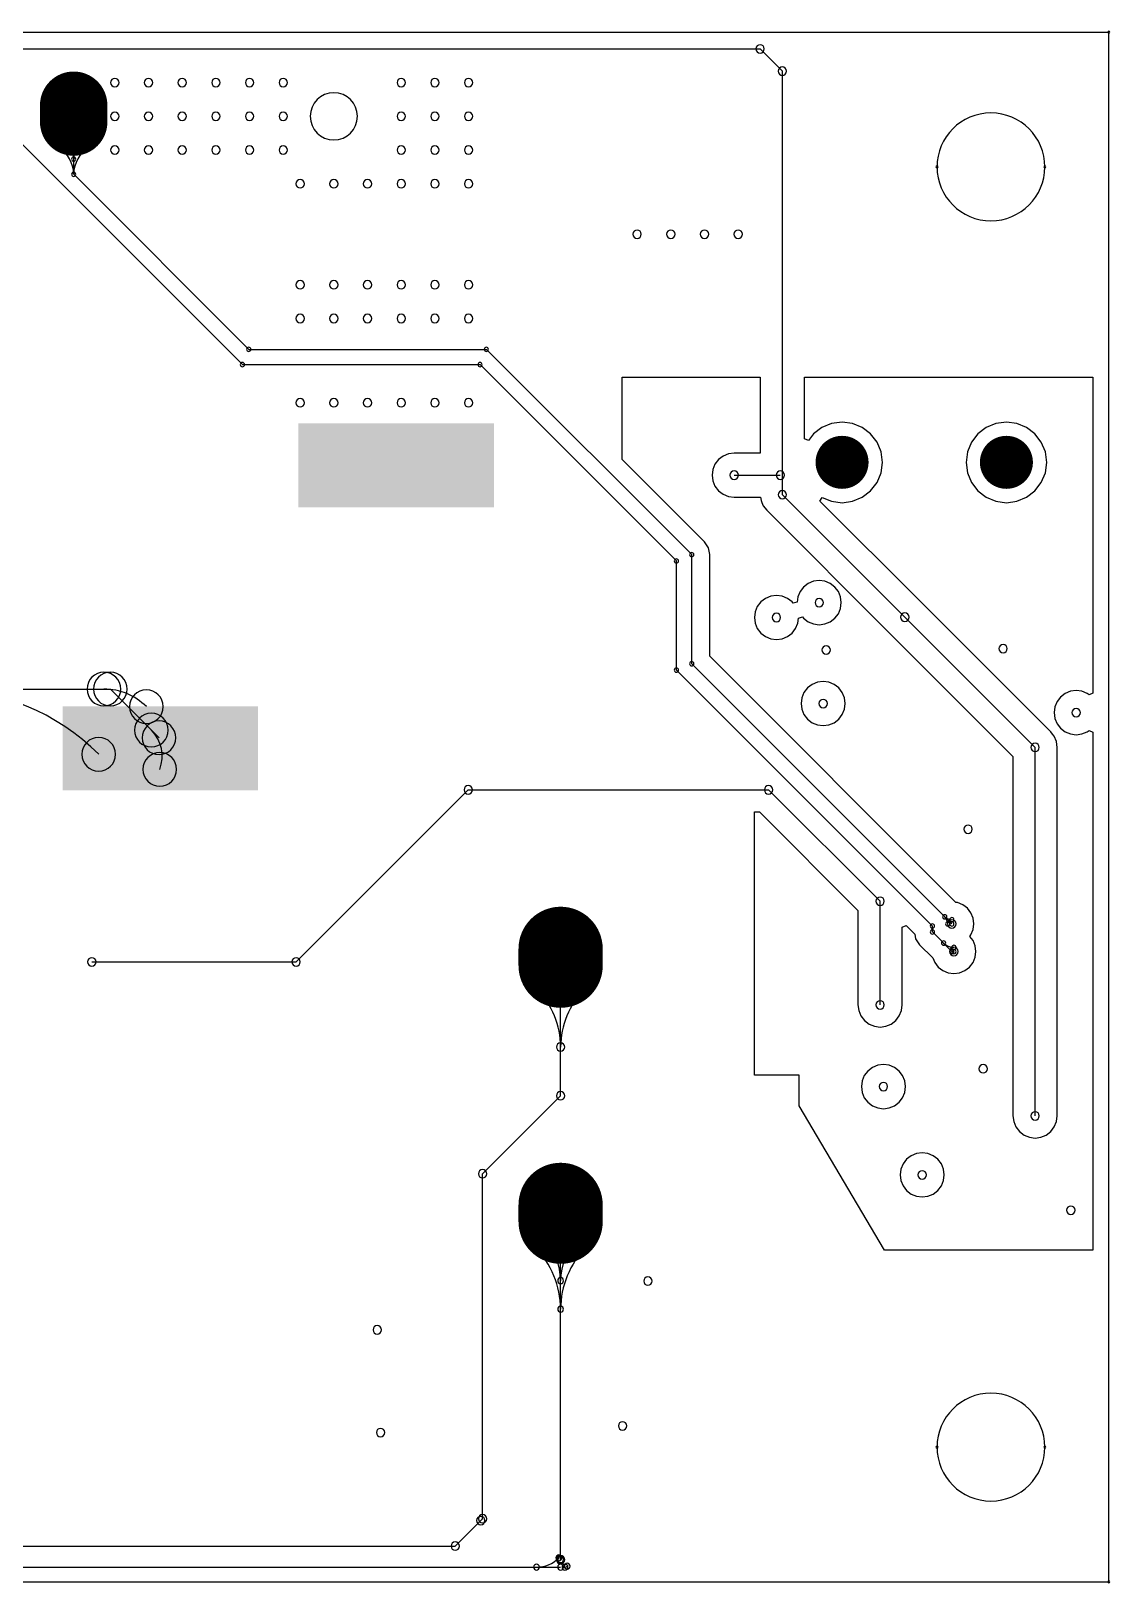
# Model space of a CAD drawing. Header units: inches. Extents: x 32166 to 66782, y 2386 to 7162.
# Drawn here: x 66750.39 to 66782.41, y 7116.21 to 7162.27 of the extents above; entities that cross this region are included whole.
import ezdxf

# ---------------------------------------------------------------- set-up
doc = ezdxf.new("R2010")
doc.units = ezdxf.units.IN
doc.header["$LTSCALE"] = 0.64311
doc.header["$MEASUREMENT"] = 0
for name, color, linetype in [('KEEPOUTLAYER', 6, 'CONTINUOUS'), ('MIDLAYER2', 76, 'CONTINUOUS'), ('MULTILAYER', 9, 'CONTINUOUS')]:
    doc.layers.add(name, color=color, linetype=linetype)

msp = doc.modelspace()

# ---------------------------------------------------------------- linework, layer by layer
at = {"layer": 'KEEPOUTLAYER'}
for p, q in [((66447.374, 7162.24), (66782.374, 7162.24)), ((66782.374, 7116.24), (66782.374, 7162.24)), ((66447.374, 7116.24), (66782.374, 7116.24))]:
    msp.add_line(p, q, dxfattribs=at)
for centre, radius, start, end in [((66782.374, 7162.24), 0.0318, 0, 180), ((66782.374, 7162.24), 0.0318, 180, 0), ((66782.374, 7162.24), 0.025, 0, 180), ((66782.374, 7162.24), 0.025, 180, 0), ((66778.874, 7158.24), 1.6, 0, 180), ((66777.274, 7158.24), 0.0318, 0, 180), ((66777.274, 7158.24), 0.0318, 180, 0), ((66778.874, 7158.24), 1.6, 180, 0), ((66780.474, 7158.24), 0.0318, 0, 180), ((66780.474, 7158.24), 0.0318, 180, 0), ((66778.874, 7120.24), 1.6, 0, 180), ((66777.274, 7120.24), 0.0318, 0, 180), ((66777.274, 7120.24), 0.0318, 180, 0), ((66778.874, 7120.24), 1.6, 180, 0), ((66780.474, 7120.24), 0.0318, 0, 180), ((66780.474, 7120.24), 0.0318, 180, 0), ((66782.374, 7116.24), 0.0318, 0, 180), ((66782.374, 7116.24), 0.0318, 0, 180), ((66782.374, 7116.24), 0.0318, 180, 0), ((66782.374, 7116.24), 0.0318, 180, 0)]:
    msp.add_arc(centre, radius, start, end, dxfattribs=at)
at = {"layer": 'MIDLAYER2'}
for p, q in [((66716.154, 7161.74), (66772.024, 7161.74)), ((66772.024, 7161.74), (66772.684, 7161.08)), ((66772.684, 7148.51), (66772.684, 7161.08)), ((66749.212, 7159.82), (66756.662, 7152.37)), ((66751.654, 7158.02), (66751.654, 7159.82)), ((66751.654, 7158.02), (66756.85, 7152.824)), ((66756.85, 7152.824), (66763.9, 7152.824)), ((66763.9, 7152.824), (66769.994, 7146.73)), ((66756.662, 7152.37), (66763.712, 7152.37)), ((66763.712, 7152.37), (66769.54, 7146.542)), ((66767.934, 7149.55), (66767.934, 7152)), ((66767.934, 7152), (66772.028, 7152)), ((66772.028, 7152), (66772.028, 7149.745)), ((66773.339, 7150.163), (66773.339, 7152)), ((66773.339, 7152), (66781.901, 7152)), ((66781.901, 7152), (66781.901, 7142.621)), ((66773.857, 7150.507), (66773.609, 7150.317)), ((66774.145, 7150.627), (66773.857, 7150.507)), ((66774.455, 7150.667), (66774.145, 7150.627)), ((66774.765, 7150.627), (66774.455, 7150.667)), ((66775.054, 7150.507), (66774.765, 7150.627)), ((66775.302, 7150.317), (66775.054, 7150.507)), ((66778.733, 7150.507), (66778.485, 7150.317)), ((66779.022, 7150.627), (66778.733, 7150.507)), ((66779.332, 7150.667), (66779.022, 7150.627)), ((66779.642, 7150.627), (66779.332, 7150.667)), ((66779.931, 7150.507), (66779.642, 7150.627)), ((66780.179, 7150.317), (66779.931, 7150.507)), ((66773.46, 7150.123), (66773.339, 7150.163)), ((66773.609, 7150.317), (66773.46, 7150.123)), ((66775.493, 7150.069), (66775.302, 7150.317)), ((66775.612, 7149.78), (66775.493, 7150.069)), ((66778.295, 7150.069), (66778.175, 7149.78)), ((66778.485, 7150.317), (66778.295, 7150.069)), ((66780.369, 7150.069), (66780.179, 7150.317)), ((66780.489, 7149.78), (66780.369, 7150.069)), ((66770.374, 7147.11), (66767.934, 7149.55)), ((66770.79, 7149.553), (66770.685, 7149.418)), ((66770.925, 7149.658), (66770.79, 7149.553)), ((66771.084, 7149.723), (66770.925, 7149.658)), ((66771.253, 7149.745), (66771.084, 7149.723)), ((66772.028, 7149.745), (66771.253, 7149.745)), ((66775.653, 7149.47), (66775.612, 7149.78)), ((66778.175, 7149.78), (66778.135, 7149.47)), ((66780.53, 7149.47), (66780.489, 7149.78)), ((66770.62, 7149.26), (66770.598, 7149.09)), ((66770.598, 7149.09), (66770.62, 7148.92)), ((66770.685, 7149.418), (66770.62, 7149.26)), ((66771.253, 7149.09), (66772.624, 7149.09)), ((66775.493, 7148.871), (66775.612, 7149.16)), ((66775.612, 7149.16), (66775.653, 7149.47)), ((66778.135, 7149.47), (66778.175, 7149.16)), ((66778.175, 7149.16), (66778.295, 7148.871)), ((66780.369, 7148.871), (66780.489, 7149.16)), ((66780.489, 7149.16), (66780.53, 7149.47)), ((66770.62, 7148.92), (66770.685, 7148.762)), ((66770.685, 7148.762), (66770.79, 7148.626)), ((66770.79, 7148.626), (66770.925, 7148.522)), ((66775.054, 7148.433), (66775.302, 7148.623)), ((66775.302, 7148.623), (66775.493, 7148.871)), ((66778.295, 7148.871), (66778.485, 7148.623)), ((66778.485, 7148.623), (66778.733, 7148.433)), ((66779.931, 7148.433), (66780.179, 7148.623)), ((66780.179, 7148.623), (66780.369, 7148.871)), ((66770.925, 7148.522), (66771.084, 7148.457)), ((66771.084, 7148.457), (66771.253, 7148.434)), ((66771.253, 7148.434), (66772.038, 7148.434)), ((66772.038, 7148.434), (66772.051, 7148.34)), ((66772.051, 7148.34), (66772.078, 7148.275)), ((66772.078, 7148.275), (66772.116, 7148.182)), ((66772.116, 7148.182), (66772.22, 7148.046)), ((66772.684, 7148.51), (66776.319, 7144.875)), ((66773.799, 7148.322), (66773.87, 7148.427)), ((66776.782, 7145.338), (66773.799, 7148.322)), ((66773.87, 7148.427), (66774.145, 7148.313)), ((66774.145, 7148.313), (66774.455, 7148.272)), ((66774.455, 7148.272), (66774.765, 7148.313)), ((66774.765, 7148.313), (66775.054, 7148.433)), ((66778.733, 7148.433), (66779.022, 7148.313)), ((66779.022, 7148.313), (66779.332, 7148.272)), ((66779.332, 7148.272), (66779.642, 7148.313)), ((66779.642, 7148.313), (66779.931, 7148.433)), ((66772.22, 7148.046), (66775.855, 7144.411)), ((66770.49, 7146.935), (66770.374, 7147.11)), ((66770.531, 7146.73), (66770.49, 7146.935)), ((66769.54, 7143.302), (66769.54, 7146.542)), ((66769.994, 7143.49), (66769.994, 7146.73)), ((66770.531, 7143.712), (66770.531, 7146.73)), ((66773.451, 7145.873), (66773.315, 7145.768)), ((66773.609, 7145.938), (66773.451, 7145.873)), ((66773.779, 7145.96), (66773.609, 7145.938)), ((66773.949, 7145.938), (66773.779, 7145.96)), ((66774.107, 7145.873), (66773.949, 7145.938)), ((66774.242, 7145.768), (66774.107, 7145.873)), ((66772.181, 7145.433), (66772.045, 7145.328)), ((66772.339, 7145.498), (66772.181, 7145.433)), ((66772.509, 7145.52), (66772.339, 7145.498)), ((66772.679, 7145.498), (66772.509, 7145.52)), ((66772.837, 7145.433), (66772.679, 7145.498)), ((66772.972, 7145.328), (66772.837, 7145.433)), ((66773.146, 7145.475), (66773.125, 7145.322)), ((66773.211, 7145.633), (66773.146, 7145.475)), ((66773.315, 7145.768), (66773.211, 7145.633)), ((66774.347, 7145.633), (66774.242, 7145.768)), ((66774.412, 7145.475), (66774.347, 7145.633)), ((66774.434, 7145.305), (66774.412, 7145.475)), ((66771.876, 7145.035), (66771.853, 7144.865)), ((66771.941, 7145.193), (66771.876, 7145.035)), ((66772.045, 7145.328), (66771.941, 7145.193)), ((66773.003, 7145.289), (66772.972, 7145.328)), ((66773.004, 7145.289), (66773.003, 7145.289)), ((66773.125, 7145.322), (66773.004, 7145.289)), ((66774.242, 7144.841), (66774.347, 7144.977)), ((66774.347, 7144.977), (66774.412, 7145.135)), ((66774.412, 7145.135), (66774.434, 7145.305)), ((66780.647, 7141.473), (66776.782, 7145.338)), ((66776.782, 7145.338), (66776.782, 7145.338)), ((66771.853, 7144.865), (66771.876, 7144.695)), ((66771.876, 7144.695), (66771.941, 7144.537)), ((66771.941, 7144.537), (66772.045, 7144.401)), ((66772.972, 7144.401), (66773.077, 7144.537)), ((66773.077, 7144.537), (66773.142, 7144.695)), ((66773.142, 7144.695), (66773.162, 7144.848)), ((66773.162, 7144.848), (66773.284, 7144.881)), ((66773.284, 7144.881), (66773.285, 7144.881)), ((66773.285, 7144.881), (66773.315, 7144.841)), ((66773.315, 7144.841), (66773.451, 7144.737)), ((66773.451, 7144.737), (66773.609, 7144.672)), ((66773.609, 7144.672), (66773.779, 7144.649)), ((66773.779, 7144.649), (66773.949, 7144.672)), ((66773.949, 7144.672), (66774.107, 7144.737)), ((66774.107, 7144.737), (66774.242, 7144.841)), ((66776.319, 7144.875), (66780.184, 7141.01)), ((66772.045, 7144.401), (66772.181, 7144.297)), ((66772.181, 7144.297), (66772.339, 7144.232)), ((66772.339, 7144.232), (66772.509, 7144.209)), ((66772.509, 7144.209), (66772.679, 7144.232)), ((66772.679, 7144.232), (66772.837, 7144.297)), ((66772.837, 7144.297), (66772.972, 7144.401)), ((66775.855, 7144.411), (66775.855, 7144.411)), ((66775.855, 7144.411), (66779.528, 7140.738)), ((66777.834, 7136.41), (66770.531, 7143.712)), ((66769.54, 7143.302), (66777.137, 7135.705)), ((66769.994, 7143.49), (66777.714, 7135.77)), ((66743.874, 7142.74), (66752.742, 7142.74)), ((66752.742, 7142.74), (66754.186, 7141.295)), ((66773.326, 7142.638), (66773.261, 7142.48)), ((66773.43, 7142.773), (66773.326, 7142.638)), ((66773.566, 7142.878), (66773.43, 7142.773)), ((66773.724, 7142.943), (66773.566, 7142.878)), ((66773.894, 7142.965), (66773.724, 7142.943)), ((66774.064, 7142.943), (66773.894, 7142.965)), ((66774.222, 7142.878), (66774.064, 7142.943)), ((66774.357, 7142.773), (66774.222, 7142.878)), ((66774.462, 7142.638), (66774.357, 7142.773)), ((66774.527, 7142.48), (66774.462, 7142.638)), ((66781.234, 7142.673), (66781.076, 7142.608)), ((66781.404, 7142.695), (66781.234, 7142.673)), ((66781.574, 7142.673), (66781.404, 7142.695)), ((66781.732, 7142.608), (66781.574, 7142.673)), ((66781.901, 7142.621), (66781.787, 7142.565)), ((66773.261, 7142.48), (66773.238, 7142.31)), ((66773.238, 7142.31), (66773.261, 7142.14)), ((66774.549, 7142.31), (66774.527, 7142.48)), ((66774.527, 7142.14), (66774.549, 7142.31)), ((66780.771, 7142.21), (66780.748, 7142.04)), ((66780.836, 7142.368), (66780.771, 7142.21)), ((66780.94, 7142.503), (66780.836, 7142.368)), ((66781.076, 7142.608), (66780.94, 7142.503)), ((66781.787, 7142.565), (66781.732, 7142.608)), ((66773.261, 7142.14), (66773.326, 7141.982)), ((66773.326, 7141.982), (66773.43, 7141.846)), ((66773.43, 7141.846), (66773.566, 7141.742)), ((66773.566, 7141.742), (66773.724, 7141.677)), ((66774.064, 7141.677), (66774.222, 7141.742)), ((66774.222, 7141.742), (66774.357, 7141.846)), ((66774.357, 7141.846), (66774.462, 7141.982)), ((66774.462, 7141.982), (66774.527, 7142.14)), ((66780.748, 7142.04), (66780.771, 7141.87)), ((66780.771, 7141.87), (66780.836, 7141.712)), ((66780.836, 7141.712), (66780.94, 7141.576)), ((66773.724, 7141.677), (66773.894, 7141.654)), ((66773.894, 7141.654), (66774.064, 7141.677)), ((66780.7, 7141.406), (66780.647, 7141.473)), ((66780.752, 7141.338), (66780.7, 7141.406)), ((66780.817, 7141.18), (66780.752, 7141.338)), ((66780.94, 7141.576), (66781.076, 7141.472)), ((66781.076, 7141.472), (66781.234, 7141.407)), ((66781.234, 7141.407), (66781.404, 7141.384)), ((66781.404, 7141.384), (66781.574, 7141.407)), ((66781.574, 7141.407), (66781.732, 7141.472)), ((66781.732, 7141.472), (66781.787, 7141.515)), ((66781.787, 7141.515), (66781.901, 7141.459)), ((66781.901, 7141.459), (66781.901, 7126.09)), ((66780.184, 7130.07), (66780.184, 7141.01)), ((66780.839, 7141.01), (66780.817, 7141.18)), ((66780.839, 7130.07), (66780.839, 7141.01)), ((66779.528, 7140.738), (66779.528, 7130.07)), ((66758.254, 7134.64), (66763.364, 7139.75)), ((66763.364, 7139.75), (66772.276, 7139.75)), ((66772.276, 7139.75), (66775.584, 7136.442)), ((66771.854, 7131.28), (66771.854, 7139.094)), ((66771.854, 7139.094), (66772.004, 7139.094)), ((66772.004, 7139.094), (66774.928, 7136.17)), ((66774.928, 7136.17), (66774.928, 7133.364)), ((66775.584, 7133.364), (66775.584, 7136.442)), ((66777.884, 7136.403), (66777.834, 7136.41)), ((66778.042, 7136.338), (66777.884, 7136.403)), ((66778.177, 7136.233), (66778.042, 7136.338)), ((66778.282, 7136.098), (66778.177, 7136.233)), ((66776.239, 7135.676), (66776.357, 7135.725)), ((66776.357, 7135.725), (66776.612, 7135.47)), ((66778.347, 7135.94), (66778.282, 7136.098)), ((66778.369, 7135.77), (66778.347, 7135.94)), ((66778.347, 7135.6), (66778.369, 7135.77)), ((66776.239, 7133.364), (66776.239, 7135.676)), ((66776.612, 7135.47), (66776.64, 7135.325)), ((66776.64, 7135.325), (66776.757, 7135.151)), ((66777.137, 7135.531), (66777.137, 7135.705)), ((66777.137, 7135.531), (66777.718, 7134.95)), ((66778.249, 7135.399), (66778.282, 7135.442)), ((66778.342, 7135.278), (66778.249, 7135.399)), ((66778.282, 7135.442), (66778.347, 7135.6)), ((66778.407, 7135.12), (66778.342, 7135.278)), ((66776.757, 7135.151), (66777.15, 7134.758)), ((66777.718, 7134.95), (66777.774, 7134.95)), ((66778.429, 7134.95), (66778.407, 7135.12)), ((66778.407, 7134.78), (66778.429, 7134.95)), ((66752.194, 7134.64), (66758.254, 7134.64)), ((66766.104, 7130.67), (66766.104, 7134.78)), ((66777.15, 7134.758), (66777.206, 7134.622)), ((66777.206, 7134.622), (66777.31, 7134.486)), ((66777.31, 7134.486), (66777.446, 7134.382)), ((66777.446, 7134.382), (66777.604, 7134.317)), ((66777.944, 7134.317), (66778.102, 7134.382)), ((66778.102, 7134.382), (66778.237, 7134.486)), ((66778.237, 7134.486), (66778.342, 7134.622)), ((66778.342, 7134.622), (66778.407, 7134.78)), ((66777.604, 7134.317), (66777.774, 7134.294)), ((66777.774, 7134.294), (66777.944, 7134.317)), ((66774.928, 7133.364), (66774.951, 7133.195)), ((66774.951, 7133.195), (66775.016, 7133.037)), ((66775.016, 7133.037), (66775.12, 7132.901)), ((66776.047, 7132.901), (66776.152, 7133.037)), ((66776.152, 7133.037), (66776.217, 7133.195)), ((66776.217, 7133.195), (66776.239, 7133.364)), ((66775.12, 7132.901), (66775.12, 7132.901)), ((66775.12, 7132.901), (66775.12, 7132.901)), ((66775.12, 7132.901), (66775.12, 7132.901)), ((66775.12, 7132.901), (66775.12, 7132.901)), ((66775.12, 7132.901), (66775.12, 7132.901)), ((66775.12, 7132.901), (66775.12, 7132.901)), ((66775.12, 7132.901), (66775.12, 7132.901)), ((66775.12, 7132.901), (66775.12, 7132.901)), ((66775.12, 7132.901), (66775.12, 7132.901)), ((66775.12, 7132.901), (66775.12, 7132.901)), ((66775.12, 7132.901), (66775.12, 7132.901)), ((66775.12, 7132.901), (66775.256, 7132.797)), ((66775.256, 7132.797), (66775.414, 7132.731)), ((66775.414, 7132.731), (66775.584, 7132.709)), ((66775.584, 7132.709), (66775.754, 7132.731)), ((66775.754, 7132.731), (66775.912, 7132.797)), ((66775.754, 7132.731), (66775.754, 7132.731)), ((66775.754, 7132.731), (66775.754, 7132.731)), ((66775.912, 7132.797), (66776.047, 7132.901)), ((66776.047, 7132.901), (66776.047, 7132.901)), ((66776.047, 7132.901), (66776.047, 7132.901)), ((66775.514, 7131.573), (66775.356, 7131.508)), ((66775.684, 7131.595), (66775.514, 7131.573)), ((66775.854, 7131.573), (66775.684, 7131.595)), ((66776.012, 7131.508), (66775.854, 7131.573)), ((66773.184, 7131.28), (66771.854, 7131.28)), ((66773.184, 7130.37), (66773.184, 7131.28)), ((66775.051, 7131.11), (66775.028, 7130.94)), ((66775.116, 7131.268), (66775.051, 7131.11)), ((66775.22, 7131.403), (66775.116, 7131.268)), ((66775.356, 7131.508), (66775.22, 7131.403)), ((66776.147, 7131.403), (66776.012, 7131.508)), ((66776.252, 7131.268), (66776.147, 7131.403)), ((66776.317, 7131.11), (66776.252, 7131.268)), ((66776.339, 7130.94), (66776.317, 7131.11)), ((66763.789, 7128.355), (66766.104, 7130.67)), ((66775.028, 7130.94), (66775.051, 7130.77)), ((66775.051, 7130.77), (66775.116, 7130.612)), ((66776.252, 7130.612), (66776.317, 7130.77)), ((66776.317, 7130.77), (66776.339, 7130.94)), ((66775.714, 7126.09), (66773.184, 7130.37)), ((66775.116, 7130.612), (66775.22, 7130.476)), ((66775.22, 7130.476), (66775.356, 7130.372)), ((66775.356, 7130.372), (66775.514, 7130.307)), ((66775.514, 7130.307), (66775.684, 7130.284)), ((66775.684, 7130.284), (66775.854, 7130.307)), ((66775.854, 7130.307), (66776.012, 7130.372)), ((66776.012, 7130.372), (66776.147, 7130.476)), ((66776.147, 7130.476), (66776.252, 7130.612)), ((66779.528, 7130.07), (66779.528, 7130.07)), ((66779.528, 7130.07), (66779.528, 7130.07)), ((66779.528, 7130.07), (66779.551, 7129.9)), ((66779.551, 7129.9), (66779.616, 7129.742)), ((66779.616, 7129.742), (66779.72, 7129.606)), ((66780.647, 7129.606), (66780.752, 7129.742)), ((66780.752, 7129.742), (66780.817, 7129.9)), ((66780.817, 7129.9), (66780.839, 7130.07)), ((66779.72, 7129.606), (66779.856, 7129.502)), ((66779.856, 7129.502), (66780.014, 7129.437)), ((66780.014, 7129.437), (66780.184, 7129.414)), ((66780.184, 7129.414), (66780.354, 7129.437)), ((66780.354, 7129.437), (66780.512, 7129.502)), ((66780.512, 7129.502), (66780.647, 7129.606)), ((66776.506, 7128.888), (66776.37, 7128.783)), ((66776.664, 7128.953), (66776.506, 7128.888)), ((66776.834, 7128.975), (66776.664, 7128.953)), ((66777.004, 7128.953), (66776.834, 7128.975)), ((66777.162, 7128.888), (66777.004, 7128.953)), ((66777.297, 7128.783), (66777.162, 7128.888)), ((66763.789, 7118.115), (66763.789, 7128.355)), ((66776.201, 7128.49), (66776.178, 7128.32)), ((66776.266, 7128.648), (66776.201, 7128.49)), ((66776.37, 7128.783), (66776.266, 7128.648)), ((66777.402, 7128.648), (66777.297, 7128.783)), ((66777.467, 7128.49), (66777.402, 7128.648)), ((66777.489, 7128.32), (66777.467, 7128.49)), ((66776.178, 7128.32), (66776.201, 7128.15)), ((66776.201, 7128.15), (66776.266, 7127.992)), ((66776.266, 7127.992), (66776.37, 7127.856)), ((66777.297, 7127.856), (66777.402, 7127.992)), ((66777.402, 7127.992), (66777.467, 7128.15)), ((66777.467, 7128.15), (66777.489, 7128.32)), ((66776.37, 7127.856), (66776.506, 7127.752)), ((66776.506, 7127.752), (66776.664, 7127.687)), ((66776.664, 7127.687), (66776.834, 7127.664)), ((66776.834, 7127.664), (66777.004, 7127.687)), ((66777.004, 7127.687), (66777.162, 7127.752)), ((66777.162, 7127.752), (66777.297, 7127.856)), ((66766.104, 7116.9), (66766.104, 7127.18)), ((66781.901, 7126.09), (66775.714, 7126.09)), ((66762.977, 7117.303), (66763.734, 7118.06)), ((66763.734, 7118.06), (66763.789, 7118.115)), ((66727.661, 7117.303), (66762.977, 7117.303)), ((66637.069, 7116.678), (66766.104, 7116.678))]:
    msp.add_line(p, q, dxfattribs=at)
for points, const_width in [([(66751.654, 7160.07), (66751.654, 7159.57)], 2), ([(66766.104, 7134.53), (66766.104, 7135.03)], 2.5), ([(66766.104, 7126.93), (66766.104, 7127.43)], 2.5)]:
    msp.add_lwpolyline(points, dxfattribs=dict(at, const_width=const_width))
for points, const_width in [([(66751.154, 7160.07, 1), (66752.154, 7160.07, 1)], 1), ([(66751.154, 7159.57, 1), (66752.154, 7159.57, 1)], 1), ([(66774.849, 7149.47, 1), (66774.062, 7149.47, 1)], 0.787), ([(66779.726, 7149.47, 1), (66778.939, 7149.47, 1)], 0.787), ([(66766.104, 7135.655, 1), (66766.104, 7134.405, 1)], 1.25), ([(66766.104, 7135.155, 1), (66766.104, 7133.905, 1)], 1.25), ([(66766.104, 7128.055, 1), (66766.104, 7126.805, 1)], 1.25), ([(66766.104, 7127.555, 1), (66766.104, 7126.305, 1)], 1.25)]:
    msp.add_lwpolyline(points, format="xyb", close=True, dxfattribs=dict(at, const_width=const_width))
for centre, radius, start, end in [((66772.024, 7161.74), 0.125, 0, 180), ((66772.024, 7161.74), 0.125, 0, 180), ((66772.024, 7161.74), 0.125, 180, 0), ((66772.024, 7161.74), 0.125, 180, 0), ((66772.684, 7161.08), 0.125, 0, 180), ((66772.684, 7161.08), 0.125, 0, 180), ((66772.684, 7161.08), 0.125, 180, 0), ((66772.684, 7161.08), 0.125, 180, 0), ((66752.874, 7160.74), 0.125, 0, 180), ((66752.874, 7160.74), 0.125, 180, 0), ((66753.874, 7160.74), 0.125, 0, 180), ((66753.874, 7160.74), 0.125, 180, 0), ((66754.874, 7160.74), 0.125, 0, 180), ((66754.874, 7160.74), 0.125, 180, 0), ((66755.874, 7160.74), 0.125, 0, 180), ((66755.874, 7160.74), 0.125, 180, 0), ((66756.874, 7160.74), 0.125, 0, 180), ((66756.874, 7160.74), 0.125, 180, 0), ((66757.874, 7160.74), 0.125, 0, 180), ((66757.874, 7160.74), 0.125, 180, 0), ((66761.374, 7160.74), 0.125, 0, 180), ((66761.374, 7160.74), 0.125, 180, 0), ((66762.374, 7160.74), 0.125, 0, 180), ((66762.374, 7160.74), 0.125, 180, 0), ((66763.374, 7160.74), 0.125, 0, 180), ((66763.374, 7160.74), 0.125, 180, 0), ((66759.374, 7159.74), 0.7, 0, 180), ((66751.654, 7159.82), 0.0635, 0, 180), ((66751.654, 7159.82), 0.0635, 180, 0), ((66752.874, 7159.74), 0.125, 0, 180), ((66752.874, 7159.74), 0.125, 180, 0), ((66753.874, 7159.74), 0.125, 0, 180), ((66753.874, 7159.74), 0.125, 180, 0), ((66754.874, 7159.74), 0.125, 0, 180), ((66754.874, 7159.74), 0.125, 180, 0), ((66755.874, 7159.74), 0.125, 0, 180), ((66755.874, 7159.74), 0.125, 180, 0), ((66756.874, 7159.74), 0.125, 0, 180), ((66756.874, 7159.74), 0.125, 180, 0), ((66757.874, 7159.74), 0.125, 0, 180), ((66757.874, 7159.74), 0.125, 180, 0), ((66759.374, 7159.74), 0.7, 180, 0), ((66761.374, 7159.74), 0.125, 0, 180), ((66761.374, 7159.74), 0.125, 180, 0), ((66762.374, 7159.74), 0.125, 0, 180), ((66762.374, 7159.74), 0.125, 180, 0), ((66763.374, 7159.74), 0.125, 0, 180), ((66763.374, 7159.74), 0.125, 180, 0), ((66751.201, 7158.823), 0.0635, 0, 180), ((66751.201, 7158.823), 0.0635, 180, 0), ((66750.714, 7158.02), 0.939, 0, 58.781), ((66751.333, 7159.04), 0.0635, 0, 180), ((66751.333, 7159.04), 0.0635, 180, 0), ((66750.988, 7158.471), 0.666, 0, 58.781), ((66752.32, 7158.471), 0.666, 121.219, 180), ((66752.593, 7158.02), 0.939, 121.219, 180), ((66751.975, 7159.04), 0.0635, 0, 180), ((66751.975, 7159.04), 0.0635, 180, 0), ((66752.106, 7158.823), 0.0635, 0, 180), ((66752.106, 7158.823), 0.0635, 180, 0), ((66752.874, 7158.74), 0.125, 0, 180), ((66753.874, 7158.74), 0.125, 0, 180), ((66754.874, 7158.74), 0.125, 0, 180), ((66755.874, 7158.74), 0.125, 0, 180), ((66756.874, 7158.74), 0.125, 0, 180), ((66757.874, 7158.74), 0.125, 0, 180), ((66761.374, 7158.74), 0.125, 0, 180), ((66762.374, 7158.74), 0.125, 0, 180), ((66763.374, 7158.74), 0.125, 0, 180), ((66751.654, 7158.471), 0.0635, 0, 180), ((66751.654, 7158.471), 0.0635, 0, 180), ((66751.654, 7158.471), 0.0635, 180, 0), ((66751.654, 7158.471), 0.0635, 180, 0), ((66752.874, 7158.74), 0.125, 180, 0), ((66753.874, 7158.74), 0.125, 180, 0), ((66754.874, 7158.74), 0.125, 180, 0), ((66755.874, 7158.74), 0.125, 180, 0), ((66756.874, 7158.74), 0.125, 180, 0), ((66757.874, 7158.74), 0.125, 180, 0), ((66761.374, 7158.74), 0.125, 180, 0), ((66762.374, 7158.74), 0.125, 180, 0), ((66763.374, 7158.74), 0.125, 180, 0), ((66751.654, 7158.02), 0.0635, 0, 180), ((66751.654, 7158.02), 0.0635, 0, 180), ((66751.654, 7158.02), 0.0635, 0, 180), ((66751.654, 7158.02), 0.0635, 0, 180), ((66751.654, 7158.02), 0.0635, 180, 0), ((66751.654, 7158.02), 0.0635, 180, 0), ((66751.654, 7158.02), 0.0635, 180, 0), ((66751.654, 7158.02), 0.0635, 180, 0), ((66758.374, 7157.74), 0.125, 0, 180), ((66759.374, 7157.74), 0.125, 0, 180), ((66760.374, 7157.74), 0.125, 0, 180), ((66761.374, 7157.74), 0.125, 0, 180), ((66762.374, 7157.74), 0.125, 0, 180), ((66763.374, 7157.74), 0.125, 0, 180), ((66758.374, 7157.74), 0.125, 180, 0), ((66759.374, 7157.74), 0.125, 180, 0), ((66760.374, 7157.74), 0.125, 180, 0), ((66761.374, 7157.74), 0.125, 180, 0), ((66762.374, 7157.74), 0.125, 180, 0), ((66763.374, 7157.74), 0.125, 180, 0), ((66768.374, 7156.24), 0.125, 0, 180), ((66768.374, 7156.24), 0.125, 180, 0), ((66769.374, 7156.24), 0.125, 0, 180), ((66769.374, 7156.24), 0.125, 180, 0), ((66770.374, 7156.24), 0.125, 0, 180), ((66770.374, 7156.24), 0.125, 180, 0), ((66771.374, 7156.24), 0.125, 0, 180), ((66771.374, 7156.24), 0.125, 180, 0), ((66758.374, 7154.74), 0.125, 0, 180), ((66758.374, 7154.74), 0.125, 180, 0), ((66759.374, 7154.74), 0.125, 0, 180), ((66759.374, 7154.74), 0.125, 180, 0), ((66760.374, 7154.74), 0.125, 0, 180), ((66760.374, 7154.74), 0.125, 180, 0), ((66761.374, 7154.74), 0.125, 0, 180), ((66761.374, 7154.74), 0.125, 180, 0), ((66762.374, 7154.74), 0.125, 0, 180), ((66762.374, 7154.74), 0.125, 180, 0), ((66763.374, 7154.74), 0.125, 0, 180), ((66763.374, 7154.74), 0.125, 180, 0), ((66758.374, 7153.74), 0.125, 0, 180), ((66758.374, 7153.74), 0.125, 180, 0), ((66759.374, 7153.74), 0.125, 0, 180), ((66759.374, 7153.74), 0.125, 180, 0), ((66760.374, 7153.74), 0.125, 0, 180), ((66760.374, 7153.74), 0.125, 180, 0), ((66761.374, 7153.74), 0.125, 0, 180), ((66761.374, 7153.74), 0.125, 180, 0), ((66762.374, 7153.74), 0.125, 0, 180), ((66762.374, 7153.74), 0.125, 180, 0), ((66763.374, 7153.74), 0.125, 0, 180), ((66763.374, 7153.74), 0.125, 180, 0), ((66756.85, 7152.824), 0.0635, 0, 180), ((66756.85, 7152.824), 0.0635, 0, 180), ((66756.85, 7152.824), 0.0635, 180, 0), ((66756.85, 7152.824), 0.0635, 180, 0), ((66763.9, 7152.824), 0.0635, 0, 180), ((66763.9, 7152.824), 0.0635, 0, 180), ((66763.9, 7152.824), 0.0635, 180, 0), ((66763.9, 7152.824), 0.0635, 180, 0), ((66756.662, 7152.37), 0.0635, 0, 180), ((66756.662, 7152.37), 0.0635, 0, 180), ((66756.662, 7152.37), 0.0635, 180, 0), ((66756.662, 7152.37), 0.0635, 180, 0), ((66763.712, 7152.37), 0.0635, 0, 180), ((66763.712, 7152.37), 0.0635, 0, 180), ((66763.712, 7152.37), 0.0635, 180, 0), ((66763.712, 7152.37), 0.0635, 180, 0), ((66758.374, 7151.24), 0.125, 0, 180), ((66758.374, 7151.24), 0.125, 180, 0), ((66759.374, 7151.24), 0.125, 0, 180), ((66759.374, 7151.24), 0.125, 180, 0), ((66760.374, 7151.24), 0.125, 0, 180), ((66760.374, 7151.24), 0.125, 180, 0), ((66761.374, 7151.24), 0.125, 0, 180), ((66761.374, 7151.24), 0.125, 180, 0), ((66762.374, 7151.24), 0.125, 0, 180), ((66762.374, 7151.24), 0.125, 180, 0), ((66763.374, 7151.24), 0.125, 0, 180), ((66763.374, 7151.24), 0.125, 180, 0), ((66771.253, 7149.09), 0.125, 0, 180), ((66771.253, 7149.09), 0.125, 0, 180), ((66771.253, 7149.09), 0.125, 180, 0), ((66771.253, 7149.09), 0.125, 180, 0), ((66772.624, 7149.09), 0.125, 0, 180), ((66772.624, 7149.09), 0.125, 180, 0), ((66772.684, 7148.51), 0.125, 0, 180), ((66772.684, 7148.51), 0.125, 0, 180), ((66772.684, 7148.51), 0.125, 180, 0), ((66772.684, 7148.51), 0.125, 180, 0), ((66769.994, 7146.73), 0.0635, 0, 180), ((66769.994, 7146.73), 0.0635, 0, 180), ((66769.54, 7146.542), 0.0635, 0, 180), ((66769.54, 7146.542), 0.0635, 0, 180), ((66769.54, 7146.542), 0.0635, 180, 0), ((66769.54, 7146.542), 0.0635, 180, 0), ((66769.994, 7146.73), 0.0635, 180, 0), ((66769.994, 7146.73), 0.0635, 180, 0), ((66773.779, 7145.305), 0.125, 0, 180), ((66772.509, 7144.865), 0.125, 0, 180), ((66773.779, 7145.305), 0.125, 180, 0), ((66776.319, 7144.875), 0.125, 0, 180), ((66776.319, 7144.875), 0.125, 0, 180), ((66776.319, 7144.875), 0.125, 0, 180), ((66772.509, 7144.865), 0.125, 180, 0), ((66776.319, 7144.875), 0.125, 180, 0), ((66776.319, 7144.875), 0.125, 180, 0), ((66776.319, 7144.875), 0.125, 180, 0), ((66773.984, 7143.9), 0.125, 0, 180), ((66779.233, 7143.94), 0.125, 0, 180), ((66769.994, 7143.49), 0.0635, 0, 180), ((66769.994, 7143.49), 0.0635, 0, 180), ((66773.984, 7143.9), 0.125, 180, 0), ((66779.233, 7143.94), 0.125, 180, 0), ((66752.551, 7142.74), 0.5, 0, 180), ((66752.742, 7142.74), 0.5, 0, 180), ((66752.742, 7142.74), 0.5, 0, 180), ((66769.54, 7143.302), 0.0635, 0, 180), ((66769.54, 7143.302), 0.0635, 0, 180), ((66769.54, 7143.302), 0.0635, 180, 0), ((66769.54, 7143.302), 0.0635, 180, 0), ((66769.994, 7143.49), 0.0635, 180, 0), ((66769.994, 7143.49), 0.0635, 180, 0), ((66747.723, 7136.13), 6.61, 45, 90), ((66752.551, 7142.74), 0.5, 180, 0), ((66752.742, 7142.74), 0.5, 180, 0), ((66752.742, 7142.74), 0.5, 180, 0), ((66752.551, 7140.958), 1.782, 45, 90), ((66753.811, 7142.218), 0.5, 0, 180), ((66753.811, 7142.218), 0.5, 180, 0), ((66773.894, 7142.31), 0.125, 0, 180), ((66773.894, 7142.31), 0.125, 180, 0), ((66781.404, 7142.04), 0.125, 0, 180), ((66753.96, 7141.522), 0.5, 0, 180), ((66754.186, 7141.295), 0.5, 0, 180), ((66781.404, 7142.04), 0.125, 180, 0), ((66752.397, 7140.804), 0.5, 0, 180), ((66753.96, 7141.522), 0.5, 180, 0), ((66754.186, 7141.295), 0.5, 180, 0), ((66753.185, 7140.747), 1.096, 339.0939, 44.9999), ((66752.397, 7140.804), 0.5, 180, 0), ((66754.209, 7140.356), 0.5, 0, 180), ((66780.184, 7141.01), 0.125, 0, 180), ((66780.184, 7141.01), 0.125, 0, 180), ((66780.184, 7141.01), 0.125, 180, 0), ((66780.184, 7141.01), 0.125, 180, 0), ((66754.209, 7140.356), 0.5, 180, 0), ((66763.364, 7139.75), 0.125, 0, 180), ((66763.364, 7139.75), 0.125, 0, 180), ((66772.276, 7139.75), 0.125, 0, 180), ((66772.276, 7139.75), 0.125, 0, 180), ((66763.364, 7139.75), 0.125, 180, 0), ((66763.364, 7139.75), 0.125, 180, 0), ((66772.276, 7139.75), 0.125, 180, 0), ((66772.276, 7139.75), 0.125, 180, 0), ((66778.194, 7138.58), 0.125, 0, 180), ((66778.194, 7138.58), 0.125, 180, 0), ((66775.584, 7136.442), 0.125, 0, 180), ((66775.584, 7136.442), 0.125, 0, 180), ((66775.584, 7136.442), 0.125, 180, 0), ((66775.584, 7136.442), 0.125, 180, 0), ((66777.137, 7135.705), 0.0635, 0, 180), ((66777.137, 7135.705), 0.0635, 0, 180), ((66777.504, 7135.98), 0.0635, 0, 180), ((66777.504, 7135.98), 0.0635, 0, 180), ((66777.504, 7135.98), 0.0635, 180, 0), ((66777.504, 7135.98), 0.0635, 180, 0), ((66777.714, 7136.19), 0.297, 224.9996, 269.9996), ((66777.294, 7135.77), 0.297, 0.0004, 45.0004), ((66777.591, 7135.77), 0.0635, 0, 180), ((66777.591, 7135.77), 0.0635, 180, 0), ((66777.714, 7135.77), 0.125, 0, 180), ((66777.714, 7135.77), 0.125, 180, 0), ((66777.714, 7135.893), 0.0635, 0, 180), ((66777.714, 7135.893), 0.0635, 180, 0), ((66777.714, 7135.77), 0.0635, 0, 180), ((66777.714, 7135.77), 0.0635, 180, 0), ((66777.137, 7135.705), 0.0635, 180, 0), ((66777.137, 7135.705), 0.0635, 180, 0), ((66777.137, 7135.531), 0.0635, 0, 180), ((66777.137, 7135.531), 0.0635, 0, 180), ((66777.137, 7135.531), 0.0635, 180, 0), ((66777.137, 7135.531), 0.0635, 180, 0), ((66777.468, 7135.199), 0.0635, 0, 180), ((66766.104, 7134.78), 0.125, 0, 180), ((66777.468, 7135.199), 0.0635, 180, 0), ((66777.774, 7135.505), 0.432, 224.9997, 269.9997), ((66777.774, 7134.95), 0.125, 0, 180), ((66777.774, 7134.95), 0.125, 180, 0), ((66777.718, 7134.95), 0.0635, 0, 180), ((66777.718, 7134.95), 0.0635, 0, 180), ((66777.718, 7134.95), 0.0635, 180, 0), ((66777.718, 7134.95), 0.0635, 180, 0), ((66777.774, 7135.073), 0.0635, 0, 180), ((66777.774, 7135.073), 0.0635, 180, 0), ((66777.774, 7134.95), 0.0635, 0, 180), ((66777.774, 7134.95), 0.0635, 180, 0), ((66752.194, 7134.64), 0.125, 0, 180), ((66752.194, 7134.64), 0.125, 0, 180), ((66752.194, 7134.64), 0.125, 180, 0), ((66752.194, 7134.64), 0.125, 180, 0), ((66758.254, 7134.64), 0.125, 0, 180), ((66758.254, 7134.64), 0.125, 0, 180), ((66758.254, 7134.64), 0.125, 180, 0), ((66758.254, 7134.64), 0.125, 180, 0), ((66766.104, 7134.78), 0.125, 180, 0), ((66765.397, 7133.823), 0.125, 0, 180), ((66765.397, 7133.823), 0.125, 0, 180), ((66766.811, 7133.823), 0.125, 0, 180), ((66766.811, 7133.823), 0.125, 0, 180), ((66765.397, 7133.823), 0.125, 180, 0), ((66765.397, 7133.823), 0.125, 180, 0), ((66763.69, 7132.116), 2.414, 0, 45), ((66763.69, 7132.116), 2.414, 0, 45), ((66768.518, 7132.116), 2.414, 135, 180), ((66768.518, 7132.116), 2.414, 135, 180), ((66766.811, 7133.823), 0.125, 180, 0), ((66766.811, 7133.823), 0.125, 180, 0), ((66775.584, 7133.364), 0.125, 0, 180), ((66775.584, 7133.364), 0.125, 0, 180), ((66775.584, 7133.364), 0.125, 180, 0), ((66775.584, 7133.364), 0.125, 180, 0), ((66766.104, 7132.116), 0.125, 0, 180), ((66766.104, 7132.116), 0.125, 0, 180), ((66766.104, 7132.116), 0.125, 0, 180), ((66766.104, 7132.116), 0.125, 0, 180), ((66766.104, 7132.116), 0.125, 180, 0), ((66766.104, 7132.116), 0.125, 180, 0), ((66766.104, 7132.116), 0.125, 180, 0), ((66766.104, 7132.116), 0.125, 180, 0), ((66778.644, 7131.47), 0.125, 0, 180), ((66778.644, 7131.47), 0.125, 180, 0), ((66766.104, 7130.67), 0.125, 0, 180), ((66766.104, 7130.67), 0.125, 0, 180), ((66766.104, 7130.67), 0.125, 180, 0), ((66766.104, 7130.67), 0.125, 180, 0), ((66775.684, 7130.94), 0.125, 0, 180), ((66775.684, 7130.94), 0.125, 180, 0), ((66780.184, 7130.07), 0.125, 0, 180), ((66780.184, 7130.07), 0.125, 0, 180), ((66780.184, 7130.07), 0.125, 180, 0), ((66780.184, 7130.07), 0.125, 180, 0), ((66763.789, 7128.355), 0.125, 0, 180), ((66763.789, 7128.355), 0.125, 0, 180), ((66763.789, 7128.355), 0.125, 180, 0), ((66763.789, 7128.355), 0.125, 180, 0), ((66776.834, 7128.32), 0.125, 0, 180), ((66776.834, 7128.32), 0.125, 180, 0), ((66766.104, 7127.18), 0.0875, 0, 180), ((66766.104, 7127.18), 0.0875, 180, 0), ((66781.244, 7127.27), 0.125, 0, 180), ((66781.244, 7127.27), 0.125, 180, 0), ((66765.591, 7126.417), 0.0875, 0, 180), ((66765.591, 7126.417), 0.0875, 0, 180), ((66766.616, 7126.417), 0.0875, 0, 180), ((66766.616, 7126.417), 0.0875, 0, 180), ((66765.344, 7126.17), 0.0875, 0, 180), ((66765.344, 7126.17), 0.0875, 0, 180), ((66765.344, 7126.17), 0.0875, 180, 0), ((66765.344, 7126.17), 0.0875, 180, 0), ((66763.509, 7124.335), 2.595, 360, 45), ((66763.509, 7124.335), 2.595, 360, 45), ((66765.591, 7126.417), 0.0875, 180, 0), ((66765.591, 7126.417), 0.0875, 180, 0), ((66764.354, 7125.18), 1.75, 359.9999, 44.9999), ((66764.354, 7125.18), 1.75, 359.9999, 44.9999), ((66767.854, 7125.18), 1.75, 135.0001, 180.0001), ((66767.854, 7125.18), 1.75, 135.0001, 180.0001), ((66768.699, 7124.335), 2.595, 135, 180), ((66768.699, 7124.335), 2.595, 135, 180), ((66766.616, 7126.417), 0.0875, 180, 0), ((66766.616, 7126.417), 0.0875, 180, 0), ((66766.864, 7126.17), 0.0875, 0, 180), ((66766.864, 7126.17), 0.0875, 0, 180), ((66766.864, 7126.17), 0.0875, 180, 0), ((66766.864, 7126.17), 0.0875, 180, 0), ((66766.104, 7125.18), 0.0875, 0, 180), ((66766.104, 7125.18), 0.0875, 0, 180), ((66766.104, 7125.18), 0.0875, 0, 180), ((66766.104, 7125.18), 0.0875, 0, 180), ((66766.104, 7125.18), 0.0875, 180, 0), ((66766.104, 7125.18), 0.0875, 180, 0), ((66766.104, 7125.18), 0.0875, 180, 0), ((66766.104, 7125.18), 0.0875, 180, 0), ((66768.694, 7125.17), 0.125, 0, 180), ((66768.694, 7125.17), 0.125, 180, 0), ((66766.104, 7124.335), 0.0875, 0, 180), ((66766.104, 7124.335), 0.0875, 0, 180), ((66766.104, 7124.335), 0.0875, 0, 180), ((66766.104, 7124.335), 0.0875, 0, 180), ((66766.104, 7124.335), 0.0875, 180, 0), ((66766.104, 7124.335), 0.0875, 180, 0), ((66766.104, 7124.335), 0.0875, 180, 0), ((66766.104, 7124.335), 0.0875, 180, 0), ((66760.664, 7123.72), 0.125, 0, 180), ((66760.664, 7123.72), 0.125, 180, 0), ((66767.944, 7120.87), 0.125, 0, 180), ((66760.763, 7120.67), 0.125, 0, 180), ((66760.763, 7120.67), 0.125, 180, 0), ((66767.944, 7120.87), 0.125, 180, 0), ((66763.789, 7118.115), 0.125, 0, 180), ((66763.789, 7118.115), 0.125, 0, 180), ((66763.734, 7118.06), 0.125, 0, 180), ((66763.734, 7118.06), 0.125, 0, 180), ((66763.734, 7118.06), 0.125, 0, 180), ((66763.734, 7118.06), 0.125, 180, 0), ((66763.734, 7118.06), 0.125, 180, 0), ((66763.734, 7118.06), 0.125, 180, 0), ((66763.789, 7118.115), 0.125, 180, 0), ((66763.789, 7118.115), 0.125, 180, 0), ((66762.977, 7117.303), 0.125, 0, 180), ((66762.977, 7117.303), 0.125, 0, 180), ((66762.977, 7117.303), 0.125, 180, 0), ((66762.977, 7117.303), 0.125, 180, 0), ((66765.388, 7117.616), 0.937, 269.9999, 314.9999), ((66766.051, 7116.953), 0.0875, 0, 180), ((66766.051, 7116.953), 0.0875, 180, 0), ((66766.104, 7116.9), 0.125, 0, 180), ((66766.104, 7116.9), 0.125, 180, 0), ((66766.104, 7116.9), 0.0875, 0, 180), ((66766.104, 7116.9), 0.0875, 180, 0), ((66765.388, 7116.678), 0.0875, 0, 180), ((66765.388, 7116.678), 0.0875, 180, 0), ((66766.104, 7116.678), 0.0875, 0, 180), ((66766.104, 7116.678), 0.0875, 180, 0), ((66766.233, 7116.678), 0.0875, 0, 180), ((66766.233, 7116.678), 0.0875, 180, 0), ((66766.298, 7116.705), 0.0875, 0, 180), ((66766.298, 7116.705), 0.0875, 180, 0), ((66766.233, 7116.771), 0.0923, 270.0006, 315.0006)]:
    msp.add_arc(centre, radius, start, end, dxfattribs=at)
for points in [[(66764.124, 7150.631), (66758.324, 7150.631), (66764.124, 7148.131), (66758.324, 7148.131)], [(66751.324, 7139.731), (66757.124, 7139.731), (66751.324, 7142.231), (66757.124, 7142.231)]]:
    msp.add_solid(points, dxfattribs=at)
at = {"layer": 'MULTILAYER'}
for points, const_width in [([(66751.654, 7160.07), (66751.654, 7159.57)], 2), ([(66766.104, 7134.53), (66766.104, 7135.03)], 2.5), ([(66766.104, 7126.93), (66766.104, 7127.43)], 2.5)]:
    msp.add_lwpolyline(points, dxfattribs=dict(at, const_width=const_width))
for points, const_width in [([(66751.154, 7160.07, 1), (66752.154, 7160.07, 1)], 1), ([(66751.154, 7159.57, 1), (66752.154, 7159.57, 1)], 1), ([(66774.849, 7149.47, 1), (66774.062, 7149.47, 1)], 0.787), ([(66779.726, 7149.47, 1), (66778.939, 7149.47, 1)], 0.787), ([(66766.104, 7135.655, 1), (66766.104, 7134.405, 1)], 1.25), ([(66766.104, 7135.155, 1), (66766.104, 7133.905, 1)], 1.25), ([(66766.104, 7128.055, 1), (66766.104, 7126.805, 1)], 1.25), ([(66766.104, 7127.555, 1), (66766.104, 7126.305, 1)], 1.25)]:
    msp.add_lwpolyline(points, format="xyb", close=True, dxfattribs=dict(at, const_width=const_width))
for centre, radius, start, end in [((66752.874, 7160.74), 0.125, 0, 180), ((66752.874, 7160.74), 0.125, 180, 0), ((66753.874, 7160.74), 0.125, 0, 180), ((66753.874, 7160.74), 0.125, 180, 0), ((66754.874, 7160.74), 0.125, 0, 180), ((66754.874, 7160.74), 0.125, 180, 0), ((66755.874, 7160.74), 0.125, 0, 180), ((66755.874, 7160.74), 0.125, 180, 0), ((66756.874, 7160.74), 0.125, 0, 180), ((66756.874, 7160.74), 0.125, 180, 0), ((66757.874, 7160.74), 0.125, 0, 180), ((66757.874, 7160.74), 0.125, 180, 0), ((66761.374, 7160.74), 0.125, 0, 180), ((66761.374, 7160.74), 0.125, 180, 0), ((66762.374, 7160.74), 0.125, 0, 180), ((66762.374, 7160.74), 0.125, 180, 0), ((66763.374, 7160.74), 0.125, 0, 180), ((66763.374, 7160.74), 0.125, 180, 0), ((66759.374, 7159.74), 0.7, 0, 180), ((66752.874, 7159.74), 0.125, 0, 180), ((66752.874, 7159.74), 0.125, 180, 0), ((66753.874, 7159.74), 0.125, 0, 180), ((66753.874, 7159.74), 0.125, 180, 0), ((66754.874, 7159.74), 0.125, 0, 180), ((66754.874, 7159.74), 0.125, 180, 0), ((66755.874, 7159.74), 0.125, 0, 180), ((66755.874, 7159.74), 0.125, 180, 0), ((66756.874, 7159.74), 0.125, 0, 180), ((66756.874, 7159.74), 0.125, 180, 0), ((66757.874, 7159.74), 0.125, 0, 180), ((66757.874, 7159.74), 0.125, 180, 0), ((66759.374, 7159.74), 0.7, 180, 0), ((66761.374, 7159.74), 0.125, 0, 180), ((66761.374, 7159.74), 0.125, 180, 0), ((66762.374, 7159.74), 0.125, 0, 180), ((66762.374, 7159.74), 0.125, 180, 0), ((66763.374, 7159.74), 0.125, 0, 180), ((66763.374, 7159.74), 0.125, 180, 0), ((66752.874, 7158.74), 0.125, 0, 180), ((66753.874, 7158.74), 0.125, 0, 180), ((66754.874, 7158.74), 0.125, 0, 180), ((66755.874, 7158.74), 0.125, 0, 180), ((66756.874, 7158.74), 0.125, 0, 180), ((66757.874, 7158.74), 0.125, 0, 180), ((66761.374, 7158.74), 0.125, 0, 180), ((66762.374, 7158.74), 0.125, 0, 180), ((66763.374, 7158.74), 0.125, 0, 180), ((66752.874, 7158.74), 0.125, 180, 0), ((66753.874, 7158.74), 0.125, 180, 0), ((66754.874, 7158.74), 0.125, 180, 0), ((66755.874, 7158.74), 0.125, 180, 0), ((66756.874, 7158.74), 0.125, 180, 0), ((66757.874, 7158.74), 0.125, 180, 0), ((66761.374, 7158.74), 0.125, 180, 0), ((66762.374, 7158.74), 0.125, 180, 0), ((66763.374, 7158.74), 0.125, 180, 0), ((66758.374, 7157.74), 0.125, 0, 180), ((66759.374, 7157.74), 0.125, 0, 180), ((66760.374, 7157.74), 0.125, 0, 180), ((66761.374, 7157.74), 0.125, 0, 180), ((66762.374, 7157.74), 0.125, 0, 180), ((66763.374, 7157.74), 0.125, 0, 180), ((66758.374, 7157.74), 0.125, 180, 0), ((66759.374, 7157.74), 0.125, 180, 0), ((66760.374, 7157.74), 0.125, 180, 0), ((66761.374, 7157.74), 0.125, 180, 0), ((66762.374, 7157.74), 0.125, 180, 0), ((66763.374, 7157.74), 0.125, 180, 0), ((66768.374, 7156.24), 0.125, 0, 180), ((66768.374, 7156.24), 0.125, 180, 0), ((66769.374, 7156.24), 0.125, 0, 180), ((66769.374, 7156.24), 0.125, 180, 0), ((66770.374, 7156.24), 0.125, 0, 180), ((66770.374, 7156.24), 0.125, 180, 0), ((66771.374, 7156.24), 0.125, 0, 180), ((66771.374, 7156.24), 0.125, 180, 0), ((66758.374, 7154.74), 0.125, 0, 180), ((66758.374, 7154.74), 0.125, 180, 0), ((66759.374, 7154.74), 0.125, 0, 180), ((66759.374, 7154.74), 0.125, 180, 0), ((66760.374, 7154.74), 0.125, 0, 180), ((66760.374, 7154.74), 0.125, 180, 0), ((66761.374, 7154.74), 0.125, 0, 180), ((66761.374, 7154.74), 0.125, 180, 0), ((66762.374, 7154.74), 0.125, 0, 180), ((66762.374, 7154.74), 0.125, 180, 0), ((66763.374, 7154.74), 0.125, 0, 180), ((66763.374, 7154.74), 0.125, 180, 0), ((66758.374, 7153.74), 0.125, 0, 180), ((66758.374, 7153.74), 0.125, 180, 0), ((66759.374, 7153.74), 0.125, 0, 180), ((66759.374, 7153.74), 0.125, 180, 0), ((66760.374, 7153.74), 0.125, 0, 180), ((66760.374, 7153.74), 0.125, 180, 0), ((66761.374, 7153.74), 0.125, 0, 180), ((66761.374, 7153.74), 0.125, 180, 0), ((66762.374, 7153.74), 0.125, 0, 180), ((66762.374, 7153.74), 0.125, 180, 0), ((66763.374, 7153.74), 0.125, 0, 180), ((66763.374, 7153.74), 0.125, 180, 0), ((66758.374, 7151.24), 0.125, 0, 180), ((66758.374, 7151.24), 0.125, 180, 0), ((66759.374, 7151.24), 0.125, 0, 180), ((66759.374, 7151.24), 0.125, 180, 0), ((66760.374, 7151.24), 0.125, 0, 180), ((66760.374, 7151.24), 0.125, 180, 0), ((66761.374, 7151.24), 0.125, 0, 180), ((66761.374, 7151.24), 0.125, 180, 0), ((66762.374, 7151.24), 0.125, 0, 180), ((66762.374, 7151.24), 0.125, 180, 0), ((66763.374, 7151.24), 0.125, 0, 180), ((66763.374, 7151.24), 0.125, 180, 0), ((66771.253, 7149.09), 0.125, 0, 180), ((66771.253, 7149.09), 0.125, 180, 0), ((66773.779, 7145.305), 0.125, 0, 180), ((66772.509, 7144.865), 0.125, 0, 180), ((66773.779, 7145.305), 0.125, 180, 0), ((66776.319, 7144.875), 0.125, 0, 180), ((66772.509, 7144.865), 0.125, 180, 0), ((66776.319, 7144.875), 0.125, 180, 0), ((66773.984, 7143.9), 0.125, 0, 180), ((66779.233, 7143.94), 0.125, 0, 180), ((66773.984, 7143.9), 0.125, 180, 0), ((66779.233, 7143.94), 0.125, 180, 0), ((66773.894, 7142.31), 0.125, 0, 180), ((66773.894, 7142.31), 0.125, 180, 0), ((66781.404, 7142.04), 0.125, 0, 180), ((66781.404, 7142.04), 0.125, 180, 0), ((66778.194, 7138.58), 0.125, 0, 180), ((66778.194, 7138.58), 0.125, 180, 0), ((66777.714, 7135.77), 0.125, 0, 180), ((66777.714, 7135.77), 0.125, 180, 0), ((66777.774, 7134.95), 0.125, 0, 180), ((66777.774, 7134.95), 0.125, 180, 0), ((66752.194, 7134.64), 0.125, 0, 180), ((66752.194, 7134.64), 0.125, 180, 0), ((66775.584, 7133.364), 0.125, 0, 180), ((66775.584, 7133.364), 0.125, 180, 0), ((66778.644, 7131.47), 0.125, 0, 180), ((66778.644, 7131.47), 0.125, 180, 0), ((66775.684, 7130.94), 0.125, 0, 180), ((66775.684, 7130.94), 0.125, 180, 0), ((66780.184, 7130.07), 0.125, 0, 180), ((66780.184, 7130.07), 0.125, 180, 0), ((66776.834, 7128.32), 0.125, 0, 180), ((66776.834, 7128.32), 0.125, 180, 0), ((66781.244, 7127.27), 0.125, 0, 180), ((66781.244, 7127.27), 0.125, 180, 0), ((66768.694, 7125.17), 0.125, 0, 180), ((66768.694, 7125.17), 0.125, 180, 0), ((66760.664, 7123.72), 0.125, 0, 180), ((66760.664, 7123.72), 0.125, 180, 0), ((66767.944, 7120.87), 0.125, 0, 180), ((66760.763, 7120.67), 0.125, 0, 180), ((66760.763, 7120.67), 0.125, 180, 0), ((66767.944, 7120.87), 0.125, 180, 0), ((66763.734, 7118.06), 0.125, 0, 180), ((66763.734, 7118.06), 0.125, 180, 0), ((66766.104, 7116.9), 0.125, 0, 180), ((66766.104, 7116.9), 0.125, 180, 0)]:
    msp.add_arc(centre, radius, start, end, dxfattribs=at)
for points in [[(66764.124, 7150.631), (66758.324, 7150.631), (66764.124, 7148.131), (66758.324, 7148.131)], [(66751.324, 7139.731), (66757.124, 7139.731), (66751.324, 7142.231), (66757.124, 7142.231)]]:
    msp.add_solid(points, dxfattribs=at)

doc.saveas('drawing.dxf')
